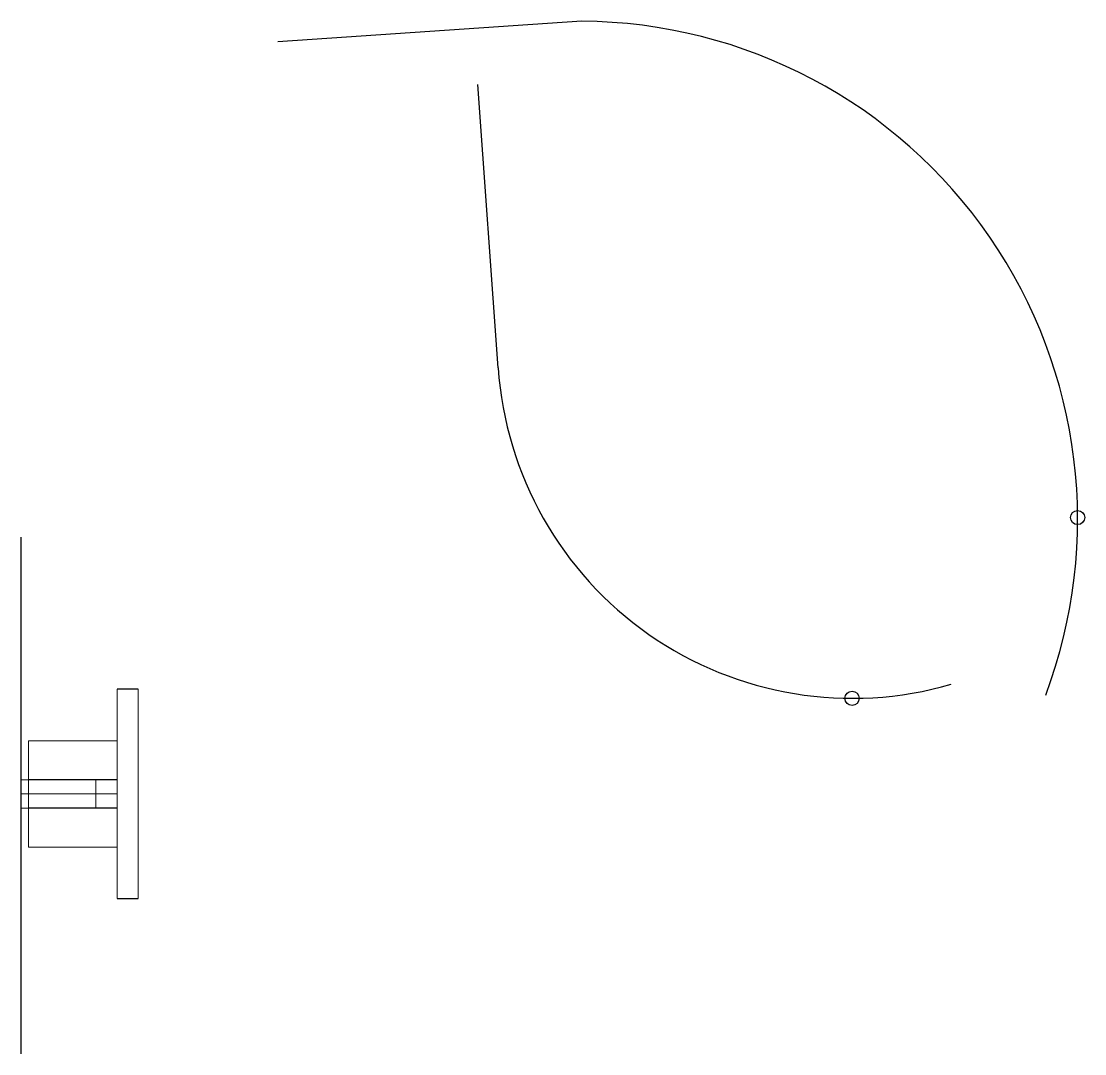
# Model space of a CAD drawing. Header units: millimetres. Extents: x -15418 to 43885, y -27590 to 23052.
# Drawn here: x -6138.7 to -5839, y -887.8 to -596.8 of the extents above; entities that cross this region are included whole.
import ezdxf

# ---------------------------------------------------------------- set-up
doc = ezdxf.new("R2010")
doc.units = ezdxf.units.MM
doc.header["$LTSCALE"] = 0.5
doc.layers.get('0').update_dxf_attribs({"lineweight": 5})
for name, color, linetype in [('Layer1', 1, 'Continuous'), ('Layer2', 2, 'Continuous'), ('Layer3', 9, 'Continuous')]:
    doc.layers.add(name, color=color, linetype=linetype)

msp = doc.modelspace()

# ---------------------------------------------------------------- linework, layer by layer
at = {"transparency": 33554661}
for p, q in [((-6111.7478, -785.0882), (-6111.7478, -844.0882)), ((-6105.7478, -844.0882), (-6105.7478, -785.0882)), ((-6136.7478, -799.5882), (-6136.7478, -829.5882)), ((-6111.7478, -799.5882), (-6136.7478, -799.5882)), ((-6138.7478, -810.5882), (-6117.7478, -810.5882)), ((-6117.7478, -818.5882), (-6117.7478, -810.5882)), ((-6138.7478, -814.5882), (-6136.7478, -814.5882)), ((-6111.7478, -814.5882), (-6136.7478, -814.5882)), ((-6138.7478, -818.5882), (-6117.7478, -818.5882)), ((-6111.7478, -829.5882), (-6136.7478, -829.5882))]:
    msp.add_line(p, q, dxfattribs=at)
at = {"layer": 'Layer1', "transparency": 33554661}
for p, q in [((-5980.7132, -596.7752), (-6066.4112, -602.5975)), ((-5980.7132, -596.7752), (-6066.4112, -602.5975)), ((-6004.3153, -694.4421), (-6010.0774, -614.6249)), ((-6004.3147, -694.4412), (-6010.0763, -614.624)), ((-6105.7478, -785.0882), (-6111.7478, -785.0882)), ((-6111.7478, -844.0882), (-6105.7478, -844.0882))]:
    msp.add_line(p, q, dxfattribs=at)
for centre in [(-5840.954, -736.6851), (-5904.5456, -787.6482)]:
    msp.add_circle(centre, 2, dxfattribs=at)
for centre, radius, start, end in [((-5981.4888, -737.3092), 140.5362, 339.418785, 89.683795), ((-5981.4888, -737.3092), 140.5362, 339.418785, 89.683795), ((-5904.5454, -687.6472), 100.0011, 183.896147, 286.238224), ((-5904.5447, -687.647), 100.0011, 183.895755, 286.237832)]:
    msp.add_arc(centre, radius, start, end, dxfattribs=at)
at = {"layer": 'Layer2', "transparency": 33554661}
for p, q in [((-6111.7478, -810.5882), (-6136.7478, -810.5882)), ((-6111.7478, -818.5882), (-6136.7478, -818.5882))]:
    msp.add_line(p, q, dxfattribs=at)
at = {"layer": 'Layer3', "transparency": 33554661}
msp.add_line((-6138.7478, -887.841), (-6138.7478, -742.2091), dxfattribs=at)

doc.saveas('drawing.dxf')
